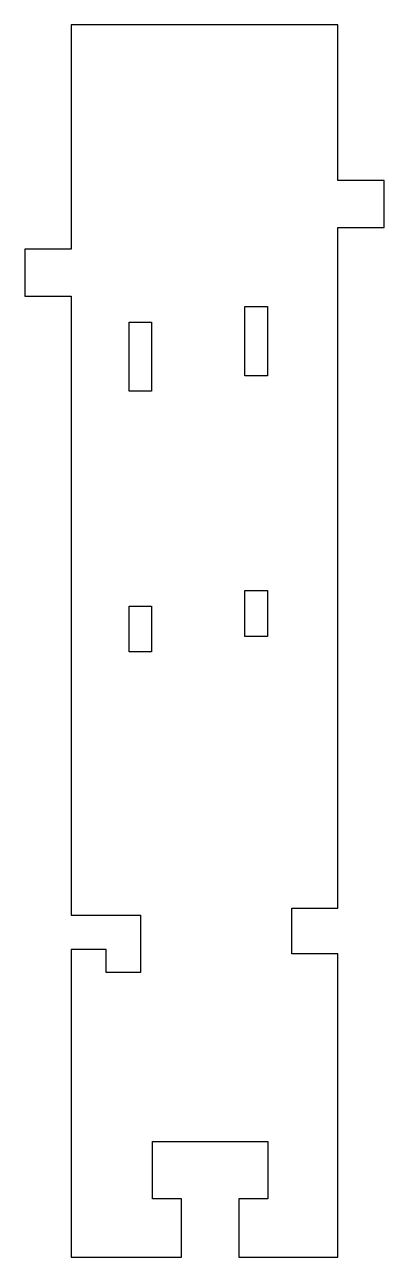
# Model space of a CAD drawing. Header units: millimetres. Extents: x -16 to 16, y -53 to 53.
import ezdxf

# ---------------------------------------------------------------- set-up
doc = ezdxf.new("R2010")
doc.units = ezdxf.units.MM
doc.layers.get('0').update_dxf_attribs({"linetype": 'CONTINUOUS'})

msp = doc.modelspace()

# ---------------------------------------------------------------- linework, layer by layer
for p, q in [((11.53, 53.23), (-11.53, 53.23)), ((-11.53, 53.23), (-11.53, 33.83)), ((11.53, 39.76), (11.53, 53.23)), ((15.53, 39.76), (11.53, 39.76)), ((15.53, 35.71), (15.53, 39.76)), ((11.53, -23.08), (11.53, 35.71)), ((11.53, 35.71), (15.53, 35.71)), ((-11.53, 33.83), (-15.53, 33.83)), ((-15.53, 33.83), (-15.53, 29.78)), ((-15.53, 29.78), (-11.53, 29.78)), ((-11.53, 29.78), (-11.53, -23.69)), ((3.48, 22.91), (3.48, 28.88)), ((3.48, 28.88), (5.43, 28.88)), ((5.43, 28.88), (5.43, 22.91)), ((-6.52, 21.58), (-6.52, 27.53)), ((-6.52, 27.53), (-4.57, 27.53)), ((-4.57, 27.53), (-4.57, 21.58)), ((5.43, 22.91), (3.48, 22.91)), ((-4.57, 21.58), (-6.52, 21.58)), ((3.48, 0.4), (3.48, 4.37)), ((3.48, 4.37), (5.43, 4.37)), ((5.43, 4.37), (5.43, 0.4)), ((-6.52, -0.93), (-6.52, 3.02)), ((-6.52, 3.02), (-4.57, 3.02)), ((-4.57, 3.02), (-4.57, -0.93)), ((5.43, 0.4), (3.48, 0.4)), ((-4.57, -0.93), (-6.52, -0.93)), ((7.53, -27.03), (7.53, -23.08)), ((7.53, -23.08), (11.53, -23.08)), ((-11.53, -23.69), (-5.53, -23.69)), ((-5.53, -23.69), (-5.53, -28.64)), ((-8.48, -26.64), (-11.53, -26.64)), ((-11.53, -26.64), (-11.53, -53.23)), ((-8.48, -28.64), (-8.48, -26.64)), ((11.53, -27.03), (7.53, -27.03)), ((11.53, -53.23), (11.53, -27.03)), ((-5.53, -28.64), (-8.48, -28.64)), ((-4.49, -48.18), (-4.49, -43.23)), ((-4.49, -43.23), (5.46, -43.23)), ((5.46, -43.23), (5.46, -48.18)), ((-1.99, -48.18), (-4.49, -48.18)), ((-1.99, -53.23), (-1.99, -48.18)), ((5.46, -48.18), (2.96, -48.18)), ((2.96, -48.18), (2.96, -53.23)), ((-11.53, -53.23), (-1.99, -53.23)), ((2.96, -53.23), (11.53, -53.23))]:
    msp.add_line(p, q)

doc.saveas('drawing.dxf')
